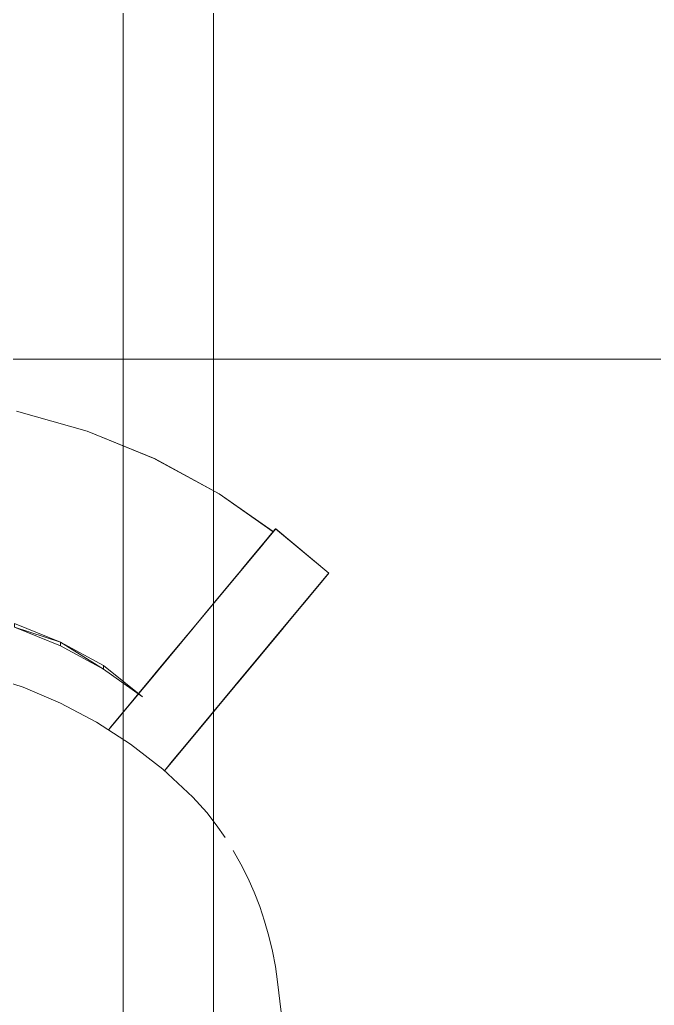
# Model space of a CAD drawing. Extents: x -566 to 72611, y -487 to 32334.
# Drawn here: x 152.38 to 162.72, y 194.61 to 210.67 of the extents above; entities that cross this region are included whole.
import ezdxf

# ---------------------------------------------------------------- set-up
doc = ezdxf.new("R2010")
doc.units = 0
doc.header["$LTSCALE"] = 0.5
doc.header["$MEASUREMENT"] = 0
doc.layers.add('ceilling', color=141, linetype='CONTINUOUS', lineweight=18)
doc.layers.add('floor', color=7, linetype='CONTINUOUS', lineweight=5, true_color=0xcfcfcf)
doc.layers.add('layout', color=7, linetype='CONTINUOUS', lineweight=5, true_color=0xcfcfcf)

msp = doc.modelspace()

# ---------------------------------------------------------------- hatches: boundary and pattern name
at = {"layer": 'floor'}
h = msp.add_hatch(dxfattribs=at)
h.set_pattern_fill('ANSI37', color=256, scale=100, angle=45)
h.set_pattern_definition([(90, (243.028, 267.632), (-12.5, 9e-16), []), (180, (243.028, 267.632), (-9e-16, -12.5), [])])
h.paths.add_polyline_path([(253.46925, 349.5), (154.11744, 349.5), (154.11744, 348.5), (101.14781, 348.5), (101.14781, 349.5), (0, 349.5), (0, 344.5), (36, 344.5, -0.33835703), (0, 308.66941), (0, 308.5), (0, 173.75), (253.46925, 173.75)])
h.paths.add_polyline_path([(36, 344.5), (0, 344.5), (0, 308.66941, 0.33835703)], flags=17)
h.paths.add_polyline_path([(253.46925, 173.75), (0, 173.75), (0, 173.74997), (0, 169.75), (253.46925, 169.75)])
h.paths.add_polyline_path([(253.46925, 169.75), (0, 169.75), (0, 149.21137), (36, 149.21137, -0.33835703), (0, 113.38078), (0, 113.21137), (0, 29.94998), (0, -5), (253.46925, -5)])
h.paths.add_polyline_path([(36, 149.21137), (0, 149.21137), (0, 113.38078, 0.33835703)], flags=17)
h.paths.add_polyline_path([(575.25, 169.75), (510, 169.75), (474.75, 169.75), (327.5, 169.75), (285.46925, 169.75), (285.46925, 165.75), (253.46925, 165.75), (253.46925, -5), (263.99725, -5), (263.99725, 95.99051), (287, 95.99051), (287, 97.5), (292, 97.5), (292, -5), (341.25, -5), (341.25, 13.02988), (341.25012, 15.02988), (346.24839, 15.02988, 0.36108524), (374.08728, 41.24999), (346.25012, 41.24999), (346.25012, 42.99999), (341.25, 42.99999), (341.25, 44.99999), (341.25, 97.5), (357.75, 97.5), (405.75, 97.5), (575.25, 97.5)])

# ---------------------------------------------------------------- linework, layer by layer
at = {"layer": 'ceilling'}
msp.add_line((154.06343, 349.5), (154.06343, 173.75), dxfattribs=at)
at = {"layer": 'layout'}
for points in [[(153.47815, 203.96841, 71.98148), (153.47815, 203.96841, 71.98148), (152.3258, 204.29579, 71.94748), (153.47629, 203.96731, 72.02164)], [(153.47629, 203.96731, 72.02164), (153.47629, 203.96731, 72.02164), (154.58224, 203.5159, 72.06605), (153.47815, 203.96841, 71.98148)], [(153.47815, 203.96841, 71.98148), (153.47815, 203.96841, 71.98148), (154.58459, 203.51674, 72.0259), (153.47869, 203.96584, 71.94125)], [(154.58459, 203.51674, 72.0259), (154.58459, 203.51674, 72.0259), (153.47815, 203.96841, 71.98148), (154.58224, 203.5159, 72.06605)], [(154.58459, 203.51674, 72.0259), (154.58459, 203.51674, 72.0259), (155.63085, 202.94657, 72.0802), (154.58525, 203.51418, 71.98568)], [(156.51009, 202.33109, 72.16083), (156.51009, 202.33109, 72.16083), (155.63085, 202.94657, 72.0802), (156.50704, 202.33073, 72.20093)], [(156.5486, 202.37742, 72.1735), (156.5486, 202.37742, 72.1735), (156.48987, 202.30676, 71.95406), (155.89253, 201.58805, 71.95763)], [(155.94997, 201.65713, 72.09251), (155.94997, 201.65713, 72.09251), (156.5486, 202.37742, 72.1735), (155.89253, 201.58805, 71.95763)], [(156.00904, 201.72816, 72.22591), (156.00904, 201.72816, 72.22591), (156.5486, 202.37742, 72.1735), (155.94997, 201.65713, 72.09251)], [(156.5478, 202.37645, 72.2136), (156.5478, 202.37645, 72.2136), (156.5486, 202.37742, 72.1735), (156.00904, 201.72816, 72.22591)], [(156.54407, 202.37194, 72.25334), (156.54407, 202.37194, 72.25334), (156.5478, 202.37645, 72.2136), (156.00904, 201.72816, 72.22591)], [(156.06963, 201.80114, 72.35779), (156.06963, 201.80114, 72.35779), (156.54407, 202.37194, 72.25334), (156.00904, 201.72816, 72.22591)], [(156.53749, 202.36402, 72.29227), (156.53749, 202.36402, 72.29227), (156.54407, 202.37194, 72.25334), (156.06963, 201.80114, 72.35779)], [(156.52806, 202.35269, 72.32992), (156.52806, 202.35269, 72.32992), (156.53749, 202.36402, 72.29227), (156.06963, 201.80114, 72.35779)], [(156.5486, 202.37742, 72.1735), (156.5486, 202.37742, 72.1735), (156.5478, 202.37645, 72.2136), (157.41516, 201.65715, 72.1735)], [(157.41436, 201.65618, 72.2136), (157.41436, 201.65618, 72.2136), (157.41516, 201.65715, 72.1735), (156.5478, 202.37645, 72.2136)], [(156.43295, 202.23817, 71.7336), (156.43295, 202.23817, 71.7336), (156.37783, 202.17189, 71.51215), (155.72975, 201.39226, 71.54452)], [(155.78239, 201.45549, 71.68359), (155.78239, 201.45549, 71.68359), (156.43295, 202.23817, 71.7336), (155.72975, 201.39226, 71.54452)], [(155.83665, 201.5208, 71.82132), (155.83665, 201.5208, 71.82132), (156.43295, 202.23817, 71.7336), (155.78239, 201.45549, 71.68359)], [(156.48987, 202.30676, 71.95406), (156.48987, 202.30676, 71.95406), (156.43295, 202.23817, 71.7336), (155.83665, 201.5208, 71.82132)], [(155.89253, 201.58805, 71.95763), (155.89253, 201.58805, 71.95763), (156.48987, 202.30676, 71.95406), (155.83665, 201.5208, 71.82132)], [(156.51594, 202.33807, 72.36588), (156.51594, 202.33807, 72.36588), (156.52806, 202.35269, 72.32992), (156.06963, 201.80114, 72.35779)], [(156.08701, 201.82197, 72.39133), (156.08701, 201.82197, 72.39133), (156.51594, 202.33807, 72.36588), (156.06963, 201.80114, 72.35779)], [(156.50126, 202.3204, 72.39969), (156.50126, 202.3204, 72.39969), (156.51594, 202.33807, 72.36588), (156.08701, 201.82197, 72.39133)], [(156.10651, 201.84549, 72.42224), (156.10651, 201.84549, 72.42224), (156.50126, 202.3204, 72.39969), (156.08701, 201.82197, 72.39133)], [(156.48421, 202.29994, 72.43098), (156.48421, 202.29994, 72.43098), (156.50126, 202.3204, 72.39969), (156.10651, 201.84549, 72.42224)], [(156.12796, 201.87132, 72.45023), (156.12796, 201.87132, 72.45023), (156.48421, 202.29994, 72.43098), (156.10651, 201.84549, 72.42224)], [(156.46496, 202.27679, 72.4594), (156.46496, 202.27679, 72.4594), (156.48421, 202.29994, 72.43098), (156.12796, 201.87132, 72.45023)], [(156.15116, 201.89922, 72.47504), (156.15116, 201.89922, 72.47504), (156.46496, 202.27679, 72.4594), (156.12796, 201.87132, 72.45023)], [(156.44372, 202.2512, 72.48462), (156.44372, 202.2512, 72.48462), (156.46496, 202.27679, 72.4594), (156.15116, 201.89922, 72.47504)], [(156.17585, 201.92895, 72.49644), (156.17585, 201.92895, 72.49644), (156.44372, 202.2512, 72.48462), (156.15116, 201.89922, 72.47504)], [(156.42077, 202.22354, 72.50632), (156.42077, 202.22354, 72.50632), (156.44372, 202.2512, 72.48462), (156.17585, 201.92895, 72.49644)], [(156.20187, 201.96026, 72.51423), (156.20187, 201.96026, 72.51423), (156.42077, 202.22354, 72.50632), (156.17585, 201.92895, 72.49644)], [(156.40626, 202.20612, 72.517), (156.40626, 202.20612, 72.517), (156.42077, 202.22354, 72.50632), (156.20187, 201.96026, 72.51423)], [(156.22892, 201.99279, 72.52822), (156.22892, 201.99279, 72.52822), (156.40626, 202.20612, 72.517), (156.20187, 201.96026, 72.51423)], [(156.37079, 202.16348, 72.53825), (156.37079, 202.16348, 72.53825), (156.40626, 202.20612, 72.517), (156.22892, 201.99279, 72.52822)], [(156.27305, 202.04591, 71.06638), (156.27305, 202.04591, 71.06638), (156.22341, 201.98609, 70.84214), (155.53576, 201.15882, 70.97549)], [(155.58176, 201.21413, 71.11958), (155.58176, 201.21413, 71.11958), (156.27305, 202.04591, 71.06638), (155.53576, 201.15882, 70.97549)], [(156.32452, 202.1078, 71.28973), (156.32452, 202.1078, 71.28973), (156.27305, 202.04591, 71.06638), (155.58176, 201.21413, 71.11958)], [(155.62941, 201.27152, 71.26247), (155.62941, 201.27152, 71.26247), (156.32452, 202.1078, 71.28973), (155.58176, 201.21413, 71.11958)], [(155.67877, 201.33085, 71.40414), (155.67877, 201.33085, 71.40414), (156.32452, 202.1078, 71.28973), (155.62941, 201.27152, 71.26247)], [(156.37783, 202.17189, 71.51215), (156.37783, 202.17189, 71.51215), (156.32452, 202.1078, 71.28973), (155.67877, 201.33085, 71.40414)], [(155.72975, 201.39226, 71.54452), (155.72975, 201.39226, 71.54452), (156.37783, 202.17189, 71.51215), (155.67877, 201.33085, 71.40414)], [(156.25677, 202.02629, 72.53832), (156.25677, 202.02629, 72.53832), (156.37079, 202.16348, 72.53825), (156.22892, 201.99279, 72.52822)], [(156.25677, 202.02629, 72.53832), (156.25677, 202.02629, 72.53832), (156.37079, 202.16348, 72.53825), (156.34243, 202.12937, 72.54437)], [(156.25677, 202.02629, 72.53832), (156.25677, 202.02629, 72.53832), (156.34243, 202.12937, 72.54437), (156.28514, 202.06041, 72.5444)], [(156.31378, 202.09489, 72.54643), (156.31378, 202.09489, 72.54643), (156.34243, 202.12937, 72.54437), (156.28514, 202.06041, 72.5444)], [(156.17561, 201.9287, 70.61703), (156.17561, 201.9287, 70.61703), (156.12967, 201.87339, 70.39111), (155.27404, 200.844, 47.06447)], [(155.44891, 201.05429, 70.68393), (155.44891, 201.05429, 70.68393), (156.17561, 201.9287, 70.61703), (155.27404, 200.844, 47.06447)], [(156.22341, 201.98609, 70.84214), (156.22341, 201.98609, 70.84214), (156.17561, 201.9287, 70.61703), (155.44891, 201.05429, 70.68393)], [(155.49148, 201.10558, 70.83027), (155.49148, 201.10558, 70.83027), (156.22341, 201.98609, 70.84214), (155.44891, 201.05429, 70.68393)], [(155.53576, 201.15882, 70.97549), (155.53576, 201.15882, 70.97549), (156.22341, 201.98609, 70.84214), (155.49148, 201.10558, 70.83027)], [(157.35643, 201.58649, 71.95406), (157.35643, 201.58649, 71.95406), (156.70321, 200.80052, 71.82132), (157.29951, 201.51789, 71.7336)], [(156.75909, 200.86778, 71.95763), (156.75909, 200.86778, 71.95763), (156.70321, 200.80052, 71.82132), (157.35643, 201.58649, 71.95406)], [(157.41516, 201.65715, 72.1735), (157.41516, 201.65715, 72.1735), (156.75909, 200.86778, 71.95763), (157.35643, 201.58649, 71.95406)], [(156.81656, 200.93686, 72.09251), (156.81656, 200.93686, 72.09251), (156.75909, 200.86778, 71.95763), (157.41516, 201.65715, 72.1735)], [(156.87559, 201.00789, 72.22591), (156.87559, 201.00789, 72.22591), (156.81656, 200.93686, 72.09251), (157.41516, 201.65715, 72.1735)], [(157.41436, 201.65618, 72.2136), (157.41436, 201.65618, 72.2136), (156.87559, 201.00789, 72.22591), (157.41516, 201.65715, 72.1735)], [(157.41066, 201.65167, 72.25334), (157.41066, 201.65167, 72.25334), (156.87559, 201.00789, 72.22591), (157.41436, 201.65618, 72.2136)], [(156.93619, 201.08087, 72.3578), (156.93619, 201.08087, 72.3578), (156.87559, 201.00789, 72.22591), (157.41066, 201.65167, 72.25334)], [(157.40405, 201.64375, 72.29227), (157.40405, 201.64375, 72.29227), (156.93619, 201.08087, 72.3578), (157.41066, 201.65167, 72.25334)], [(157.39462, 201.63242, 72.32992), (157.39462, 201.63242, 72.32992), (156.93619, 201.08087, 72.3578), (157.40405, 201.64375, 72.29227)], [(157.3825, 201.6178, 72.36588), (157.3825, 201.6178, 72.36588), (156.93619, 201.08087, 72.3578), (157.39462, 201.63242, 72.32992)], [(156.95357, 201.1017, 72.39133), (156.95357, 201.1017, 72.39133), (156.93619, 201.08087, 72.3578), (157.3825, 201.6178, 72.36588)], [(157.36781, 201.60013, 72.39969), (157.36781, 201.60013, 72.39969), (156.95357, 201.1017, 72.39133), (157.3825, 201.6178, 72.36588)], [(156.97307, 201.12522, 72.42224), (156.97307, 201.12522, 72.42224), (156.95357, 201.1017, 72.39133), (157.36781, 201.60013, 72.39969)], [(157.35077, 201.57966, 72.43098), (157.35077, 201.57966, 72.43098), (156.97307, 201.12522, 72.42224), (157.36781, 201.60013, 72.39969)], [(156.99452, 201.15105, 72.45023), (156.99452, 201.15105, 72.45023), (156.97307, 201.12522, 72.42224), (157.35077, 201.57966, 72.43098)], [(157.33152, 201.55652, 72.4594), (157.33152, 201.55652, 72.4594), (156.99452, 201.15105, 72.45023), (157.35077, 201.57966, 72.43098)], [(157.01771, 201.17895, 72.47504), (157.01771, 201.17895, 72.47504), (156.99452, 201.15105, 72.45023), (157.33152, 201.55652, 72.4594)], [(157.31028, 201.53093, 72.48462), (157.31028, 201.53093, 72.48462), (157.01771, 201.17895, 72.47504), (157.33152, 201.55652, 72.4594)], [(157.24439, 201.45161, 71.51215), (157.24439, 201.45161, 71.51215), (156.54533, 200.61058, 71.40414), (157.19108, 201.38753, 71.28973)], [(156.59631, 200.67199, 71.54453), (156.59631, 200.67199, 71.54453), (156.54533, 200.61058, 71.40414), (157.24439, 201.45161, 71.51215)], [(157.29951, 201.51789, 71.7336), (157.29951, 201.51789, 71.7336), (156.59631, 200.67199, 71.54453), (157.24439, 201.45161, 71.51215)], [(156.64895, 200.73522, 71.68359), (156.64895, 200.73522, 71.68359), (156.59631, 200.67199, 71.54453), (157.29951, 201.51789, 71.7336)], [(156.70321, 200.80052, 71.82132), (156.70321, 200.80052, 71.82132), (156.64895, 200.73522, 71.68359), (157.29951, 201.51789, 71.7336)], [(157.04244, 201.20867, 72.49644), (157.04244, 201.20867, 72.49644), (157.01771, 201.17895, 72.47504), (157.31028, 201.53093, 72.48462)], [(157.28733, 201.50327, 72.50632), (157.28733, 201.50327, 72.50632), (157.04244, 201.20867, 72.49644), (157.31028, 201.53093, 72.48462)], [(157.06842, 201.23999, 72.51423), (157.06842, 201.23999, 72.51423), (157.04244, 201.20867, 72.49644), (157.28733, 201.50327, 72.50632)], [(157.27282, 201.48585, 72.517), (157.27282, 201.48585, 72.517), (157.06842, 201.23999, 72.51423), (157.28733, 201.50327, 72.50632)], [(157.09548, 201.27252, 72.52823), (157.09548, 201.27252, 72.52823), (157.06842, 201.23999, 72.51423), (157.27282, 201.48585, 72.517)], [(157.23735, 201.44321, 72.53825), (157.23735, 201.44321, 72.53825), (157.09548, 201.27252, 72.52823), (157.27282, 201.48585, 72.517)], [(157.12333, 201.30602, 72.53832), (157.12333, 201.30602, 72.53832), (157.09548, 201.27252, 72.52823), (157.23735, 201.44321, 72.53825)], [(157.20898, 201.40909, 72.54437), (157.20898, 201.40909, 72.54437), (157.12333, 201.30602, 72.53832), (157.23735, 201.44321, 72.53825)], [(157.15169, 201.34013, 72.5444), (157.15169, 201.34013, 72.5444), (157.12333, 201.30602, 72.53832), (157.20898, 201.40909, 72.54437)], [(157.18034, 201.37461, 72.54643), (157.18034, 201.37461, 72.54643), (157.15169, 201.34013, 72.5444), (157.20898, 201.40909, 72.54437)], [(157.27282, 201.48585, 72.517), (157.27282, 201.48585, 72.517), (157.26294, 201.47391, 72.52426), (157.23735, 201.44321, 72.53825)], [(157.08997, 201.26581, 70.84214), (157.08997, 201.26581, 70.84214), (156.31547, 200.33401, 70.68393), (157.0422, 201.20843, 70.61703)], [(156.35804, 200.38531, 70.83027), (156.35804, 200.38531, 70.83027), (156.31547, 200.33401, 70.68393), (157.08997, 201.26581, 70.84214)], [(156.40232, 200.43855, 70.97549), (156.40232, 200.43855, 70.97549), (156.35804, 200.38531, 70.83027), (157.08997, 201.26581, 70.84214)], [(157.13961, 201.32564, 71.06638), (157.13961, 201.32564, 71.06638), (156.40232, 200.43855, 70.97549), (157.08997, 201.26581, 70.84214)], [(156.44832, 200.49386, 71.11958), (156.44832, 200.49386, 71.11958), (156.40232, 200.43855, 70.97549), (157.13961, 201.32564, 71.06638)], [(157.19108, 201.38753, 71.28973), (157.19108, 201.38753, 71.28973), (156.44832, 200.49386, 71.11958), (157.13961, 201.32564, 71.06638)], [(156.49596, 200.55125, 71.26247), (156.49596, 200.55125, 71.26247), (156.44832, 200.49386, 71.11958), (157.19108, 201.38753, 71.28973)], [(156.54533, 200.61058, 71.40414), (156.54533, 200.61058, 71.40414), (156.49596, 200.55125, 71.26247), (157.19108, 201.38753, 71.28973)], [(156.95216, 201.1, 70.16437), (156.95216, 201.1, 70.16437), (156.18222, 200.1738, 69.96616), (156.90993, 201.04919, 69.93687)], [(156.22455, 200.2246, 70.20547), (156.22455, 200.2246, 70.20547), (156.18222, 200.1738, 69.96616), (156.95216, 201.1, 70.16437)], [(156.99623, 201.15312, 70.39111), (156.99623, 201.15312, 70.39111), (156.22455, 200.2246, 70.20547), (156.95216, 201.1, 70.16437)], [(156.26901, 200.27821, 70.44511), (156.26901, 200.27821, 70.44511), (156.22455, 200.2246, 70.20547), (156.99623, 201.15312, 70.39111)], [(157.0422, 201.20843, 70.61703), (157.0422, 201.20843, 70.61703), (156.26901, 200.27821, 70.44511), (156.99623, 201.15312, 70.39111)], [(156.31547, 200.33401, 70.68393), (156.31547, 200.33401, 70.68393), (156.26901, 200.27821, 70.44511), (157.0422, 201.20843, 70.61703)], [(156.8027, 200.92029, 69.31578), (156.8027, 200.92029, 69.31578), (156.04784, 200.01212, 69.16592), (156.76989, 200.88081, 69.11913)], [(156.08074, 200.05172, 69.36595), (156.08074, 200.05172, 69.36595), (156.04784, 200.01212, 69.16592), (156.8027, 200.92029, 69.31578)], [(156.8359, 200.96025, 69.51229), (156.8359, 200.96025, 69.51229), (156.08074, 200.05172, 69.36595), (156.8027, 200.92029, 69.31578)], [(156.1141, 200.0918, 69.56581), (156.1141, 200.0918, 69.56581), (156.08074, 200.05172, 69.36595), (156.8359, 200.96025, 69.51229)], [(156.86935, 201.00046, 69.70747), (156.86935, 201.00046, 69.70747), (156.1141, 200.0918, 69.56581), (156.8359, 200.96025, 69.51229)], [(156.14786, 200.13237, 69.76553), (156.14786, 200.13237, 69.76553), (156.1141, 200.0918, 69.56581), (156.86935, 201.00046, 69.70747)], [(156.90993, 201.04919, 69.93687), (156.90993, 201.04919, 69.93687), (156.14786, 200.13237, 69.76553), (156.86935, 201.00046, 69.70747)], [(156.18222, 200.1738, 69.96616), (156.18222, 200.1738, 69.96616), (156.14786, 200.13237, 69.76553), (156.90993, 201.04919, 69.93687)], [(152.29366, 200.83186, 62.86182), (152.29366, 200.83186, 62.86182), (152.29353, 200.77437, 61.97227), (153.0451, 200.52922, 62.88128)], [(153.04497, 200.47172, 61.99172), (153.04497, 200.47172, 61.99172), (153.0451, 200.52922, 62.88128), (152.29353, 200.77437, 61.97227)], [(154.43748, 199.83751, 47.9185), (154.43748, 199.83751, 47.9185), (155.20402, 200.75969, 47.59299), (154.50796, 199.92231, 47.39245)], [(155.13324, 200.67452, 48.12128), (155.13324, 200.67452, 48.12128), (155.20402, 200.75969, 47.59299), (154.43748, 199.83751, 47.9185)], [(154.50796, 199.92231, 47.39245), (154.50796, 199.92231, 47.39245), (155.27404, 200.844, 47.06447), (154.57767, 200.00613, 46.86617)], [(155.20402, 200.75969, 47.59299), (155.20402, 200.75969, 47.59299), (155.27404, 200.844, 47.06447), (154.50796, 199.92231, 47.39245)], [(155.97372, 199.92294, 42.64754), (155.97372, 199.92294, 42.64754), (156.67218, 200.76324, 42.82899), (155.91022, 199.84655, 43.17608)], [(156.60855, 200.68673, 43.35866), (156.60855, 200.68673, 43.35866), (155.91022, 199.84655, 43.17608), (156.67218, 200.76324, 42.82899)], [(156.67404, 200.76543, 68.52824), (156.67404, 200.76543, 68.52824), (155.92057, 199.85898, 68.36434), (156.64295, 200.72803, 68.33097)], [(155.95175, 199.8965, 68.56496), (155.95175, 199.8965, 68.56496), (155.92057, 199.85898, 68.36434), (156.67404, 200.76543, 68.52824)], [(156.7056, 200.80345, 68.72534), (156.7056, 200.80345, 68.72534), (155.95175, 199.8965, 68.56496), (156.67404, 200.76543, 68.52824)], [(155.98336, 199.93451, 68.76543), (155.98336, 199.93451, 68.76543), (155.95175, 199.8965, 68.56496), (156.7056, 200.80345, 68.72534)], [(156.73754, 200.84183, 68.9223), (156.73754, 200.84183, 68.9223), (155.98336, 199.93451, 68.76543), (156.7056, 200.80345, 68.72534)], [(156.01537, 199.97301, 68.96575), (156.01537, 199.97301, 68.96575), (155.98336, 199.93451, 68.76543), (156.73754, 200.84183, 68.9223)], [(156.76989, 200.88081, 69.11913), (156.76989, 200.88081, 69.11913), (156.01537, 199.97301, 68.96575), (156.73754, 200.84183, 68.9223)], [(156.04784, 200.01212, 69.16592), (156.04784, 200.01212, 69.16592), (156.01537, 199.97301, 68.96575), (156.76989, 200.88081, 69.11913)], [(154.36621, 199.75174, 48.44434), (154.36621, 199.75174, 48.44434), (155.13324, 200.67452, 48.12128), (154.43748, 199.83751, 47.9185)], [(155.06166, 200.58838, 48.64936), (155.06166, 200.58838, 48.64936), (155.13324, 200.67452, 48.12128), (154.36621, 199.75174, 48.44434)], [(155.78102, 199.69109, 44.23145), (155.78102, 199.69109, 44.23145), (155.84602, 199.7693, 43.70387), (156.54407, 200.60912, 43.88869)], [(156.4788, 200.53053, 44.41853), (156.4788, 200.53053, 44.41853), (155.78102, 199.69109, 44.23145), (156.54407, 200.60912, 43.88869)], [(156.55221, 200.61887, 67.73835), (156.55221, 200.61887, 67.73835), (155.80024, 199.71423, 67.56084), (156.5228, 200.58353, 67.54053)], [(155.82965, 199.74957, 67.76163), (155.82965, 199.74957, 67.76163), (155.80024, 199.71423, 67.56084), (156.55221, 200.61887, 67.73835)], [(156.58202, 200.65481, 67.93604), (156.58202, 200.65481, 67.93604), (155.82965, 199.74957, 67.76163), (156.55221, 200.61887, 67.73835)], [(155.85951, 199.78551, 67.96268), (155.85951, 199.78551, 67.96268), (155.82965, 199.74957, 67.76163), (156.58202, 200.65481, 67.93604)], [(155.84602, 199.7693, 43.70387), (155.84602, 199.7693, 43.70387), (155.91022, 199.84655, 43.17608), (156.60855, 200.68673, 43.35866)], [(156.54407, 200.60912, 43.88869), (156.54407, 200.60912, 43.88869), (155.84602, 199.7693, 43.70387), (156.60855, 200.68673, 43.35866)], [(156.61229, 200.69111, 68.13358), (156.61229, 200.69111, 68.13358), (155.85951, 199.78551, 67.96268), (156.58202, 200.65481, 67.93604)], [(155.88981, 199.82194, 68.16358), (155.88981, 199.82194, 68.16358), (155.85951, 199.78551, 67.96268), (156.61229, 200.69111, 68.13358)], [(156.64295, 200.72803, 68.33097), (156.64295, 200.72803, 68.33097), (155.88981, 199.82194, 68.16358), (156.61229, 200.69111, 68.13358)], [(155.92057, 199.85898, 68.36434), (155.92057, 199.85898, 68.36434), (155.88981, 199.82194, 68.16358), (156.64295, 200.72803, 68.33097)], [(153.04497, 200.47172, 61.99172), (153.04497, 200.47172, 61.99172), (153.74334, 200.09181, 62.01618), (153.0451, 200.52922, 62.88128)], [(153.74347, 200.1493, 62.90574), (153.74347, 200.1493, 62.90574), (153.0451, 200.52922, 62.88128), (153.74334, 200.09181, 62.01618)], [(155.02181, 200.5405, 63.17395), (155.02181, 200.5405, 63.17395), (154.58594, 200.01612, 59.55784), (153.88421, 199.1718, 59.71208)], [(154.32557, 199.70288, 63.37397), (154.32557, 199.70288, 63.37397), (155.02181, 200.5405, 63.17395), (153.88421, 199.1718, 59.71208)], [(154.22002, 199.57581, 49.52547), (154.22002, 199.57581, 49.52547), (154.98956, 200.50164, 49.17523), (154.29389, 199.66475, 48.97174)], [(154.91688, 200.41428, 49.71989), (154.91688, 200.41428, 49.71989), (154.98956, 200.50164, 49.17523), (154.22002, 199.57581, 49.52547)], [(154.29389, 199.66475, 48.97174), (154.29389, 199.66475, 48.97174), (155.06166, 200.58838, 48.64936), (154.36621, 199.75174, 48.44434)], [(154.98956, 200.50164, 49.17523), (154.98956, 200.50164, 49.17523), (155.06166, 200.58838, 48.64936), (154.29389, 199.66475, 48.97174)], [(154.77916, 200.24858, 66.49699), (154.77916, 200.24858, 66.49699), (154.32557, 199.70288, 63.37397), (154.93368, 200.43451, 67.56084)], [(156.49376, 200.54857, 67.34216), (156.49376, 200.54857, 67.34216), (155.64572, 199.52831, 66.49699), (156.33937, 200.36277, 66.27911)], [(155.80024, 199.71423, 67.56084), (155.80024, 199.71423, 67.56084), (155.64572, 199.52831, 66.49699), (156.49376, 200.54857, 67.34216)], [(155.64866, 199.53185, 45.28599), (155.64866, 199.53185, 45.28599), (155.71522, 199.61189, 44.75883), (156.41272, 200.4511, 44.94815)], [(156.34589, 200.37069, 45.47755), (156.34589, 200.37069, 45.47755), (155.64866, 199.53185, 45.28599), (156.41272, 200.4511, 44.94815)], [(155.71522, 199.61189, 44.75883), (155.71522, 199.61189, 44.75883), (155.78102, 199.69109, 44.23145), (156.4788, 200.53053, 44.41853)], [(156.41272, 200.4511, 44.94815), (156.41272, 200.4511, 44.94815), (155.71522, 199.61189, 44.75883), (156.4788, 200.53053, 44.41853)], [(156.5228, 200.58353, 67.54053), (156.5228, 200.58353, 67.54053), (155.80024, 199.71423, 67.56084), (156.49376, 200.54857, 67.34216)], [(154.08601, 199.41462, 50.64045), (154.08601, 199.41462, 50.64045), (154.84912, 200.33277, 50.26387), (154.15064, 199.49235, 50.08234)], [(154.78599, 200.25675, 50.80907), (154.78599, 200.25675, 50.80907), (154.84912, 200.33277, 50.26387), (154.08601, 199.41462, 50.64045)], [(154.15064, 199.49235, 50.08234), (154.15064, 199.49235, 50.08234), (154.91688, 200.41428, 49.71989), (154.22002, 199.57581, 49.52547)], [(154.84912, 200.33277, 50.26387), (154.84912, 200.33277, 50.26387), (154.91688, 200.41428, 49.71989), (154.15064, 199.49235, 50.08234)], [(156.33937, 200.36277, 66.27911), (156.33937, 200.36277, 66.27911), (155.19212, 198.98261, 63.37397), (155.88837, 199.82023, 63.17395)], [(155.64572, 199.52831, 66.49699), (155.64572, 199.52831, 66.49699), (155.19212, 198.98261, 63.37397), (156.33937, 200.36277, 66.27911)], [(155.51315, 199.36883, 46.33966), (155.51315, 199.36883, 46.33966), (155.5813, 199.45082, 45.81293), (156.27825, 200.2893, 46.00674)], [(156.2098, 200.20694, 46.53571), (156.2098, 200.20694, 46.53571), (155.51315, 199.36883, 46.33966), (156.27825, 200.2893, 46.00674)], [(155.5813, 199.45082, 45.81293), (155.5813, 199.45082, 45.81293), (155.64866, 199.53185, 45.28599), (156.34589, 200.37069, 45.47755)], [(156.27825, 200.2893, 46.00674), (156.27825, 200.2893, 46.00674), (155.5813, 199.45082, 45.81293), (156.34589, 200.37069, 45.47755)], [(153.74334, 200.09181, 62.01618), (153.74334, 200.09181, 62.01618), (154.37706, 199.64087, 62.04524), (153.74347, 200.1493, 62.90574)], [(153.92084, 199.2159, 52.32131), (153.92084, 199.2159, 52.32131), (154.67374, 200.12175, 51.90273), (153.97109, 199.27633, 51.76002)], [(154.62462, 200.06266, 52.45103), (154.62462, 200.06266, 52.45103), (154.67374, 200.12175, 51.90273), (153.92084, 199.2159, 52.32131)], [(153.97109, 199.27633, 51.76002), (153.97109, 199.27633, 51.76002), (154.72754, 200.18645, 51.35538), (154.02618, 199.34261, 51.1997)], [(154.67374, 200.12175, 51.90273), (154.67374, 200.12175, 51.90273), (154.72754, 200.18645, 51.35538), (153.97109, 199.27633, 51.76002)], [(154.02618, 199.34261, 51.1997), (154.02618, 199.34261, 51.1997), (154.78599, 200.25675, 50.80907), (154.08601, 199.41462, 50.64045)], [(154.72754, 200.18645, 51.35538), (154.72754, 200.18645, 51.35538), (154.78599, 200.25675, 50.80907), (154.02618, 199.34261, 51.1997)], [(155.37452, 199.20204, 47.39245), (155.37452, 199.20204, 47.39245), (155.44423, 199.28586, 46.86617), (156.1406, 200.12372, 47.06447)], [(156.07058, 200.03941, 47.59299), (156.07058, 200.03941, 47.59299), (155.37452, 199.20204, 47.39245), (156.1406, 200.12372, 47.06447)], [(155.44423, 199.28586, 46.86617), (155.44423, 199.28586, 46.86617), (155.51315, 199.36883, 46.33966), (156.2098, 200.20694, 46.53571)], [(156.1406, 200.12372, 47.06447), (156.1406, 200.12372, 47.06447), (155.44423, 199.28586, 46.86617), (156.2098, 200.20694, 46.53571)], [(152.43341, 199.79467, 58.93004), (152.43341, 199.79467, 58.93004), (151.80396, 199.99694, 58.93004), (152.43341, 199.79467, 60.05685)], [(151.80396, 199.99694, 60.05685), (151.80396, 199.99694, 60.05685), (152.43341, 199.79467, 60.05685), (151.80396, 199.99694, 58.93004)], [(154.55114, 199.97421, 59.12624), (154.55114, 199.97421, 59.12624), (154.53461, 199.95435, 58.90376), (153.82928, 199.10576, 59.01377)], [(153.84626, 199.12623, 59.24274), (153.84626, 199.12623, 59.24274), (154.55114, 199.97421, 59.12624), (153.82928, 199.10576, 59.01377)], [(153.83466, 199.11222, 53.44645), (153.83466, 199.11222, 53.44645), (154.58021, 200.00918, 53.0002), (153.87536, 199.1612, 52.88348)], [(154.54046, 199.96142, 53.55014), (154.54046, 199.96142, 53.55014), (154.58021, 200.00918, 53.0002), (153.83466, 199.11222, 53.44645)], [(154.56861, 199.99529, 59.34856), (154.56861, 199.99529, 59.34856), (154.55114, 199.97421, 59.12624), (153.84626, 199.12623, 59.24274)], [(153.86426, 199.1478, 59.47154), (153.86426, 199.1478, 59.47154), (154.56861, 199.99529, 59.34856), (153.84626, 199.12623, 59.24274)], [(154.58594, 200.01612, 59.55784), (154.58594, 200.01612, 59.55784), (154.56861, 199.99529, 59.34856), (153.86426, 199.1478, 59.47154)], [(153.88421, 199.1718, 59.71208), (153.88421, 199.1718, 59.71208), (154.58594, 200.01612, 59.55784), (153.86426, 199.1478, 59.47154)], [(153.87536, 199.1612, 52.88348), (153.87536, 199.1612, 52.88348), (154.62462, 200.06266, 52.45103), (153.92084, 199.2159, 52.32131)], [(154.58021, 200.00918, 53.0002), (154.58021, 200.00918, 53.0002), (154.62462, 200.06266, 52.45103), (153.87536, 199.1612, 52.88348)], [(155.23276, 199.03147, 48.44434), (155.23276, 199.03147, 48.44434), (155.30404, 199.11724, 47.9185), (155.9998, 199.95425, 48.12128)], [(155.92822, 199.86811, 48.64935), (155.92822, 199.86811, 48.64935), (155.23276, 199.03147, 48.44434), (155.9998, 199.95425, 48.12128)], [(155.30404, 199.11724, 47.9185), (155.30404, 199.11724, 47.9185), (155.37452, 199.20204, 47.39245), (156.07058, 200.03941, 47.59299)], [(155.9998, 199.95425, 48.12128), (155.9998, 199.95425, 48.12128), (155.30404, 199.11724, 47.9185), (156.07058, 200.03941, 47.59299)], [(153.04335, 199.53776, 58.93004), (153.04335, 199.53776, 58.93004), (152.43341, 199.79467, 58.93004), (153.04335, 199.53776, 60.05685)], [(152.43341, 199.79467, 60.05685), (152.43341, 199.79467, 60.05685), (153.04335, 199.53776, 60.05685), (152.43341, 199.79467, 58.93004)], [(155.88837, 199.82023, 63.17395), (155.88837, 199.82023, 63.17395), (154.75077, 198.45153, 59.71208), (155.45252, 199.29585, 59.55784)], [(155.19212, 198.98261, 63.37397), (155.19212, 198.98261, 63.37397), (154.75077, 198.45153, 59.71208), (155.88837, 199.82023, 63.17395)], [(155.16045, 198.94447, 48.97174), (155.16045, 198.94447, 48.97174), (155.23276, 199.03147, 48.44434), (155.92822, 199.86811, 48.64935)], [(155.85612, 199.78137, 49.17523), (155.85612, 199.78137, 49.17523), (155.16045, 198.94447, 48.97174), (155.92822, 199.86811, 48.64935)], [(155.0172, 198.77208, 50.08234), (155.0172, 198.77208, 50.08234), (155.08657, 198.85553, 49.52547), (155.78343, 199.69401, 49.71989)], [(155.71568, 199.6125, 50.26387), (155.71568, 199.6125, 50.26387), (155.0172, 198.77208, 50.08234), (155.78343, 199.69401, 49.71989)], [(155.08657, 198.85553, 49.52547), (155.08657, 198.85553, 49.52547), (155.16045, 198.94447, 48.97174), (155.85612, 199.78137, 49.17523)], [(155.78343, 199.69401, 49.71989), (155.78343, 199.69401, 49.71989), (155.08657, 198.85553, 49.52547), (155.85612, 199.78137, 49.17523)], [(153.62924, 199.22805, 58.93004), (153.62924, 199.22805, 58.93004), (153.04335, 199.53776, 58.93004), (153.62924, 199.22805, 60.05685)], [(153.04335, 199.53776, 60.05685), (153.04335, 199.53776, 60.05685), (153.62924, 199.22805, 60.05685), (153.04335, 199.53776, 58.93004)], [(154.89273, 198.62234, 51.1997), (154.89273, 198.62234, 51.1997), (154.95259, 198.69435, 50.64045), (155.65255, 199.53648, 50.80906)], [(155.59409, 199.46618, 51.35538), (155.59409, 199.46618, 51.35538), (154.89273, 198.62234, 51.1997), (155.65255, 199.53648, 50.80906)], [(154.95259, 198.69435, 50.64045), (154.95259, 198.69435, 50.64045), (155.0172, 198.77208, 50.08234), (155.71568, 199.6125, 50.26387)], [(155.65255, 199.53648, 50.80906), (155.65255, 199.53648, 50.80906), (154.95259, 198.69435, 50.64045), (155.71568, 199.6125, 50.26387)], [(154.74192, 198.44093, 52.88348), (154.74192, 198.44093, 52.88348), (154.7874, 198.49563, 52.32131), (155.49118, 199.34239, 52.45103)], [(155.44677, 199.2889, 53.0002), (155.44677, 199.2889, 53.0002), (154.74192, 198.44093, 52.88348), (155.49118, 199.34239, 52.45103)], [(154.7874, 198.49563, 52.32131), (154.7874, 198.49563, 52.32131), (154.83768, 198.55606, 51.76002), (155.54029, 199.40148, 51.90273)], [(155.49118, 199.34239, 52.45103), (155.49118, 199.34239, 52.45103), (154.7874, 198.49563, 52.32131), (155.54029, 199.40148, 51.90273)], [(154.83768, 198.55606, 51.76002), (154.83768, 198.55606, 51.76002), (154.89273, 198.62234, 51.1997), (155.59409, 199.46618, 51.35538)], [(155.54029, 199.40148, 51.90273), (155.54029, 199.40148, 51.90273), (154.83768, 198.55606, 51.76002), (155.59409, 199.46618, 51.35538)], [(154.1867, 198.86775, 58.93004), (154.1867, 198.86775, 58.93004), (153.62924, 199.22805, 58.93004), (154.1867, 198.86775, 60.05685)], [(153.62924, 199.22805, 60.05685), (153.62924, 199.22805, 60.05685), (154.1867, 198.86775, 60.05685), (153.62924, 199.22805, 58.93004)], [(154.71154, 198.4598, 58.93004), (154.71154, 198.4598, 58.93004), (154.1867, 198.86775, 58.93004), (154.71154, 198.4598, 60.05685)], [(154.1867, 198.86775, 60.05685), (154.1867, 198.86775, 60.05685), (154.71154, 198.4598, 60.05685), (154.1867, 198.86775, 58.93004)], [(155.19984, 198.007, 58.93004), (155.19984, 198.007, 58.93004), (154.71154, 198.4598, 58.93004), (155.19984, 198.007, 60.05685)], [(154.71154, 198.4598, 60.05685), (154.71154, 198.4598, 60.05685), (155.19984, 198.007, 60.05685), (154.71154, 198.4598, 58.93004)], [(155.42893, 197.7544, 60.05685), (155.42893, 197.7544, 60.05685), (155.42893, 197.7544, 58.93004), (155.19984, 198.007, 60.05685)], [(155.19984, 198.007, 58.93004), (155.19984, 198.007, 58.93004), (155.19984, 198.007, 60.05685), (155.42893, 197.7544, 58.93004)], [(155.58112, 197.55458, 60.05685), (155.58112, 197.55458, 60.05685), (155.58112, 197.55458, 58.93004), (155.42893, 197.7544, 60.05685)], [(155.42893, 197.7544, 58.93004), (155.42893, 197.7544, 58.93004), (155.42893, 197.7544, 60.05685), (155.58112, 197.55458, 58.93004)], [(155.72398, 197.34771, 60.05685), (155.72398, 197.34771, 60.05685), (155.72398, 197.34771, 58.93004), (155.58112, 197.55458, 60.05685)], [(155.58112, 197.55458, 58.93004), (155.58112, 197.55458, 58.93004), (155.58112, 197.55458, 60.05685), (155.72398, 197.34771, 58.93004)], [(155.98045, 196.91449, 60.05685), (155.98045, 196.91449, 60.05685), (155.98045, 196.91449, 58.93004), (155.85718, 197.13414, 60.05685)], [(155.85718, 197.13414, 58.93004), (155.85718, 197.13414, 58.93004), (155.85718, 197.13414, 60.05685), (155.98045, 196.91449, 58.93004)], [(156.09349, 196.68925, 60.05685), (156.09349, 196.68925, 60.05685), (156.09349, 196.68925, 58.93004), (155.98045, 196.91449, 60.05685)], [(155.98045, 196.91449, 58.93004), (155.98045, 196.91449, 58.93004), (155.98045, 196.91449, 60.05685), (156.09349, 196.68925, 58.93004)], [(156.19607, 196.45891, 60.05685), (156.19607, 196.45891, 60.05685), (156.19607, 196.45891, 58.93004), (156.09349, 196.68925, 60.05685)], [(156.09349, 196.68925, 58.93004), (156.09349, 196.68925, 58.93004), (156.09349, 196.68925, 60.05685), (156.19607, 196.45891, 58.93004)], [(156.19607, 196.45891, 58.93004), (156.19607, 196.45891, 58.93004), (156.19607, 196.45891, 60.05685), (156.288, 196.22384, 58.93004)], [(156.19607, 196.45891, 60.05685), (156.19607, 196.45891, 60.05685), (156.288, 196.22384, 58.93004), (156.288, 196.22384, 60.05685)], [(156.36902, 195.98463, 60.05685), (156.36902, 195.98463, 60.05685), (156.36902, 195.98463, 58.93004), (156.288, 196.22384, 60.05685)], [(156.288, 196.22384, 58.93004), (156.288, 196.22384, 58.93004), (156.288, 196.22384, 60.05685), (156.36902, 195.98463, 58.93004)], [(156.43898, 195.7418, 60.05685), (156.43898, 195.7418, 60.05685), (156.43898, 195.7418, 58.93004), (156.36902, 195.98463, 60.05685)], [(156.36902, 195.98463, 58.93004), (156.36902, 195.98463, 58.93004), (156.36902, 195.98463, 60.05685), (156.43898, 195.7418, 58.93004)], [(156.49771, 195.49593, 60.05685), (156.49771, 195.49593, 60.05685), (156.49771, 195.49593, 58.93004), (156.43898, 195.7418, 60.05685)], [(156.43898, 195.7418, 58.93004), (156.43898, 195.7418, 58.93004), (156.43898, 195.7418, 60.05685), (156.49771, 195.49593, 58.93004)], [(156.5451, 195.24753, 60.05685), (156.5451, 195.24753, 60.05685), (156.5451, 195.24753, 58.93004), (156.49771, 195.49593, 60.05685)], [(156.49771, 195.49593, 58.93004), (156.49771, 195.49593, 58.93004), (156.49771, 195.49593, 60.05685), (156.5451, 195.24753, 58.93004)], [(156.58105, 194.99708, 60.05685), (156.58105, 194.99708, 60.05685), (156.58105, 194.99708, 58.93004), (156.5451, 195.24753, 60.05685)], [(156.5451, 195.24753, 58.93004), (156.5451, 195.24753, 58.93004), (156.5451, 195.24753, 60.05685), (156.58105, 194.99708, 58.93004)], [(157.33181, 188.75118, 60.05685), (157.33181, 188.75118, 60.05685), (157.33181, 188.75118, 58.93004), (156.58105, 194.99708, 60.05685)], [(156.58105, 194.99708, 58.93004), (156.58105, 194.99708, 58.93004), (156.58105, 194.99708, 60.05685), (157.33181, 188.75118, 58.93004)]]:
    msp.add_3dface(points, dxfattribs=at)

doc.saveas('drawing.dxf')
